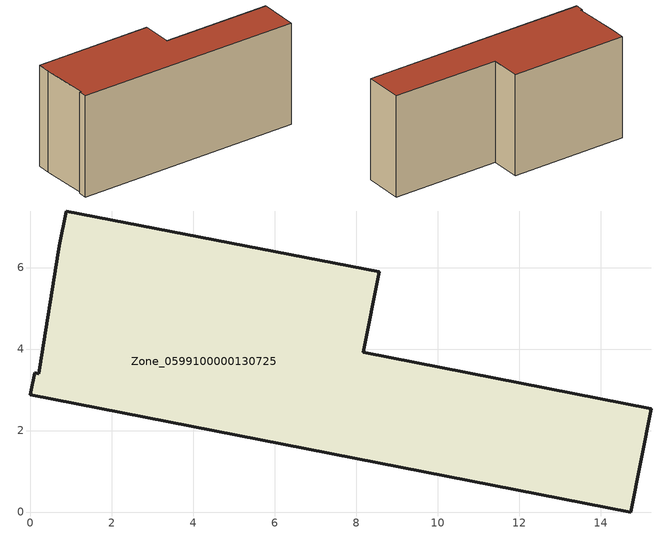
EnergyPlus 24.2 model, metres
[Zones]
Zone_0599100000130725
 floor ground (C_G): 0.21,3.39 0.71,6.53 0.88,7.39 8.56,5.9 8.17,3.92 15.24,2.54 14.74,0 0,2.88 0.11,3.42 z0
 wall outside (C_F): 8.56,5.9 0.88,7.39 0.71,6.53 0.21,3.39 0.11,3.42 0,2.88 14.74,0 15.24,2.54 8.17,3.92 8.56,5.9 z0:6.84
 roof outside (C_R): 0.88,7.39 0.71,6.53 0.21,3.39 0.11,3.42 0,2.88 14.74,0 15.24,2.54 8.17,3.92 8.56,5.9 z6.84
[BUILDING]
Pand.0599100000130725: North Axis=0; Terrain=City; Loads Convergence Tolerance Value=0.04; Temperature Convergence Tolerance Value=0.4; Solar Distribution=FullExterior; Maximum Number of Warmup Days=25; Minimum Number of Warmup Days=1
[Site:Location]
Rotterdam.The.Hague.AP_ZH_NLD Design_Conditions: Latitude=51.96; Longitude=4.45; Time Zone=1; Elevation=-4.5
[SITE:GROUNDTEMPERATURE:BUILDINGSURFACE]
18, 18, 18, 18, 18, 18, 18, 18, 18, 18, 18, 18
[MATERIAL] Thermal Absorptance=0.9; Solar Absorptance=0.7; Visible Absorptance=0.7
Name | Roughness | Thickness | Conductivity | Density | Specific Heat
G.TC.1946 | MediumSmooth | 0.15 | 1 | 540 | 1210
F.TC.1946 | Rough | 0.3 | 0.857143 | 1920 | 840
R.TC.1946 | MediumRough | 0.2 | 0.909091 | 1500 | 1000
[CONSTRUCTION]
C_G: G.TC.1946
C_F: F.TC.1946
C_R: R.TC.1946
[ZONE]
Zone_0599100000130725: Type=1; Multiplier=1; Ceiling Height=Autocalculate; Volume=Autocalculate; Floor Area=autocalculate; Part of Total Floor Area=Yes
[ZONEINFILTRATION:DESIGNFLOWRATE]
Infil_Zone_0599100000130725: Zone or ZoneList or Space or SpaceList=Zone_0599100000130725; Schedule=AlwaysOn; Design Flow Rate Calculation Method=Flow/Area; Flow Rate per Floor Area=0.003; Constant Term Coefficient=1; Temperature Term Coefficient=0; Velocity Term Coefficient=0; Velocity Squared Term Coefficient=0
[HVACTEMPLATE:ZONE:IDEALLOADSAIRSYSTEM]
Zone_0599100000130725: Maximum Heating Supply Air Temperature=50; Minimum Cooling Supply Air Temperature=13; Maximum Heating Supply Air Humidity Ratio=0.0156; Minimum Cooling Supply Air Humidity Ratio=0.0077; Heating Limit=NoLimit; Cooling Limit=NoLimit; Dehumidification Control Type=ConstantSensibleHeatRatio; Cooling Sensible Heat Ratio=0.7; Dehumidification Setpoint=60; Humidification Control Type=None; Humidification Setpoint=30; Outdoor Air Method=None; Outdoor Air Flow Rate per Person=0.00944; Outdoor Air Flow Rate per Zone Floor Area=0; Outdoor Air Flow Rate per Zone=0; Demand Controlled Ventilation Type=None; Outdoor Air Economizer Type=NoEconomizer; Heat Recovery Type=None; Sensible Heat Recovery Effectiveness=0.7; Latent Heat Recovery Effectiveness=0.65
[ZONECONTROL:THERMOSTAT]
ThermostatControl_Zone_0599100000130725: Zone or ZoneList=Zone_0599100000130725; Control Type Schedule=DualSetpointControlType; Control 1=Thermostat_Zone_0599100000130725; Temperature Difference Between Cutout And Setpoint=0
[THERMOSTATSETPOINT:DUALSETPOINT]
Thermostat_Zone_0599100000130725: Heating Setpoint Temperature Schedule=HeatingSetpoint_Zone_0599100000130725; Cooling Setpoint Temperature Schedule=CoolingSetpoint_Zone_0599100000130725
[SCHEDULE:COMPACT]
HeatingSetpoint_Zone_0599100000130725: Through: 12/31, For: AllDays, Until: 24:00, 21
CoolingSetpoint_Zone_0599100000130725: Through: 12/31, For: AllDays, Until: 24:00, 24
DualSetpointControlType: Through: 12/31, For: AllDays, Until: 24:00, 4
AlwaysOn: Through: 12/31, For: AllDays, Until: 24:00, 1
